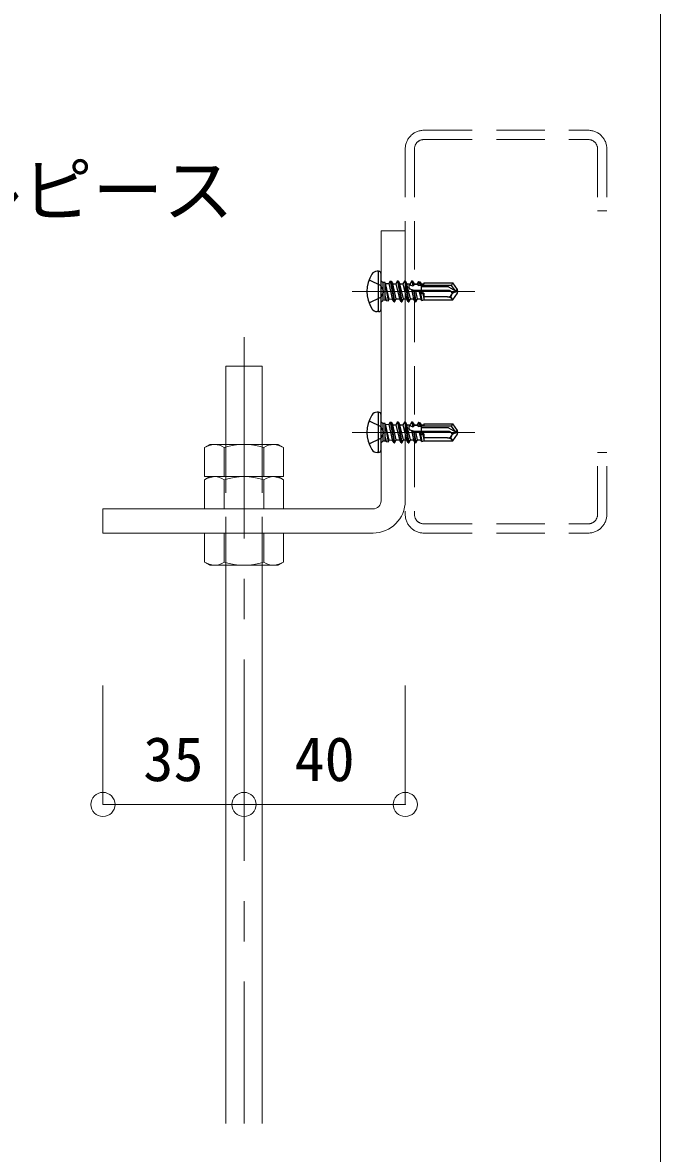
# Model space of a CAD drawing. Units: millimetres on the paper, enlarged 40 times, with parts at other scales. Extents: x -7800 to 7800, y -5387 to 5300.
# Drawn here: x -713 to -80, y -4212 to -3089 of the extents above; entities that cross this region are included whole.
import ezdxf
from ezdxf.enums import TextEntityAlignment as Align

# ---------------------------------------------------------------- set-up
doc = ezdxf.new("R2010")
doc.units = ezdxf.units.MM
doc.header["$LTSCALE"] = 40
doc.header["$PDMODE"] = 32
doc.header["$PDSIZE"] = 24
for name, pattern in [('CHAIN1', [8, 5, -1, 1, -1]), ('DASHED1', [1.8, 1.2, -0.6]), ('DASHED2', [3, 2, -1])]:
    doc.linetypes.add(name, pattern=pattern)
for name, color, linetype, lineweight in [('4-0_中心線', 4, 'CHAIN1', 9), ('4-1_吊り材', 7, 'Continuous', 18), ('4-5_寸法', 4, 'Continuous', 9), ('4-6_文字', 7, 'Continuous', 18), ('4-9_躯体他', 4, 'DASHED1', 9), ('4-B_補強金具・金具・その他', 3, 'DASHED2', 18), ('4-C_ビス・アンカーボルト・強調図形', 2, 'Continuous', 25), ('F-3_野縁', 3, 'Continuous', 18)]:
    doc.layers.add(name, color=color, linetype=linetype, lineweight=lineweight)
doc.styles.add('ＭＳ ゴシック', font='')
doc.styles.get('ＭＳ ゴシック').set_extended_font_data('MS Gothic')

msp = doc.modelspace()

# ---------------------------------------------------------------- linework, layer by layer
at = {"layer": '4-0_中心線'}
for p, q in [((-385.89, -3356.06), (-264.26, -3356.06)), ((-493.15, -3401.62), (-493.15, -4182.37)), ((-385.89, -3496.06), (-264.26, -3496.06))]:
    msp.add_line(p, q, dxfattribs=at)
at = {"layer": '4-1_吊り材'}
for p, q in [((-511.15, -3430.3), (-475.15, -3430.3)), ((-511.15, -3430.3), (-511.15, -3508.06)), ((-475.15, -3430.3), (-475.15, -3508.06)), ((-527.09, -3508.06), (-532.35, -3511.09)), ((-532.35, -3540.06), (-532.35, -3511.09)), ((-512.75, -3540.06), (-512.75, -3511.09)), ((-473.55, -3540.06), (-473.55, -3511.09)), ((-453.95, -3540.06), (-453.95, -3511.09)), ((-532.35, -3540.06), (-453.95, -3540.06)), ((-527.09, -3540.06), (-532.35, -3543.09)), ((-532.35, -3572.06), (-532.35, -3543.09)), ((-512.75, -3572.06), (-512.75, -3543.09)), ((-473.55, -3572.06), (-473.55, -3543.09)), ((-453.95, -3572.06), (-453.95, -3543.09)), ((-532.35, -3572.06), (-453.95, -3572.06)), ((-453.95, -3596.06), (-532.35, -3596.06)), ((-532.35, -3596.06), (-532.35, -3625.02)), ((-512.75, -3596.06), (-512.75, -3625.02)), ((-473.55, -3596.06), (-473.55, -3625.02)), ((-453.95, -3596.06), (-453.95, -3625.02)), ((-459.2, -3628.06), (-453.95, -3625.02)), ((-511.15, -3628.06), (-511.15, -4182.37)), ((-475.15, -3628.06), (-475.15, -4182.37))]:
    msp.add_line(p, q, dxfattribs=at)
at = {"layer": '4-1_吊り材', "linetype": 'DASHED1'}
for p, q in [((-511.15, -3508.06), (-511.15, -3628.06)), ((-475.15, -3508.06), (-475.15, -3628.06))]:
    msp.add_line(p, q, dxfattribs=at)
at = {"layer": '4-1_吊り材'}
for points in [[(-527.09, -3508.06), (-459.2, -3508.06), (-453.95, -3511.09)], [(-527.09, -3540.06), (-459.2, -3540.06), (-453.95, -3543.09)], [(-459.2, -3628.06), (-527.09, -3628.06), (-532.35, -3625.02)]]:
    msp.add_lwpolyline(points, dxfattribs=at)
for centre, radius, start, end in [((-519.54, -3535.14), 27.25, 96.34293, 118.04131), ((-523.21, -3527.56), 19.52, 57.57117, 88.04457), ((-493.15, -3572.92), 64.86, 72.41203, 107.58795), ((-463.08, -3527.56), 19.52, 91.9554, 122.4288), ((-466.76, -3535.14), 27.25, 61.95866, 83.65704), ((-519.54, -3567.14), 27.25, 96.34293, 118.04131), ((-523.21, -3559.56), 19.52, 57.57117, 88.04457), ((-493.15, -3604.92), 64.86, 72.41203, 107.58795), ((-463.08, -3559.56), 19.52, 91.9554, 122.4288), ((-466.76, -3567.14), 27.25, 61.95866, 83.65704), ((-519.54, -3600.97), 27.25, 241.95866, 263.65704), ((-523.21, -3608.55), 19.52, 271.9554, 302.4288), ((-493.15, -3563.19), 64.86, 252.41203, 287.58795), ((-463.08, -3608.55), 19.52, 237.57117, 268.04457), ((-466.76, -3600.97), 27.25, 276.34293, 298.04131)]:
    msp.add_arc(centre, radius, start, end, dxfattribs=at)
at = {"layer": '4-5_寸法'}
for p, q in [((-633.15, -3865.66), (-633.15, -3747.34)), ((-493.15, -3865.66), (-493.15, -3747.34)), ((-333.15, -3865.66), (-333.15, -3747.34)), ((-633.15, -3865.66), (-493.15, -3865.66)), ((-493.15, -3865.66), (-333.15, -3865.66))]:
    msp.add_line(p, q, dxfattribs=at)
at = {"layer": '4-5_寸法', "color": 7}
for p in [(-633.15, -3865.66), (-493.15, -3865.66), (-333.15, -3865.66)]:
    msp.add_point(p, dxfattribs=at)
at = {"layer": '4-9_躯体他'}
for p, q in [((-314.75, -3196.06), (-151.55, -3196.06)), ((-314.75, -3205.26), (-151.55, -3205.26)), ((-333.15, -3214.46), (-333.15, -3577.66)), ((-323.95, -3214.46), (-323.95, -3577.66)), ((-133.15, -3214.46), (-133.15, -3276.06)), ((-133.15, -3577.66), (-133.15, -3516.06)), ((-314.75, -3586.86), (-151.55, -3586.86)), ((-314.75, -3596.06), (-151.55, -3596.06))]:
    msp.add_line(p, q, dxfattribs=at)
for points in [[(-142.35, -3214.46), (-142.35, -3276.06), (-133.15, -3276.06)], [(-142.35, -3577.66), (-142.35, -3516.06), (-133.15, -3516.06)]]:
    msp.add_lwpolyline(points, dxfattribs=at)
for centre, radius, start, end in [((-314.75, -3214.46), 18.4, 90, 180), ((-151.55, -3214.46), 18.4, 0, 90), ((-314.75, -3214.46), 9.2, 90, 180), ((-151.55, -3214.46), 9.2, 0, 90), ((-314.75, -3577.66), 18.4, 180, 270), ((-314.75, -3577.66), 9.2, 180, 270), ((-151.55, -3577.66), 18.4, 270, 0), ((-151.55, -3577.66), 9.2, 270, 0)]:
    msp.add_arc(centre, radius, start, end, dxfattribs=at)
at = {"layer": '4-B_補強金具・金具・その他', "linetype": 'Continuous'}
for p, q in [((-357.15, -3296.06), (-333.15, -3296.06)), ((-357.15, -3564.06), (-357.15, -3296.06)), ((-333.15, -3564.06), (-333.15, -3296.06)), ((-365.15, -3572.06), (-633.15, -3572.06)), ((-633.15, -3572.06), (-633.15, -3596.06)), ((-365.15, -3596.06), (-633.15, -3596.06))]:
    msp.add_line(p, q, dxfattribs=at)
for radius in [8, 32]:
    msp.add_arc((-365.15, -3564.06), radius, 270, 0, dxfattribs=at)
at = {"layer": '4-C_ビス・アンカーボルト・強調図形', "linetype": 'DASHED1'}
for p, q in [((-369.04, -3344.56), (-357.46, -3350.33)), ((-357.15, -3345.56), (-355.56, -3347.14)), ((-348.05, -3346.01), (-349.38, -3348.33)), ((-348.05, -3346.01), (-347.14, -3345.8)), ((-348.05, -3346.01), (-344.26, -3366.56)), ((-347.14, -3345.8), (-345.55, -3348.56)), ((-347.14, -3345.8), (-343.76, -3366.56)), ((-340.73, -3345.56), (-342.47, -3348.56)), ((-340.73, -3345.56), (-340.23, -3345.56)), ((-340.73, -3345.56), (-337.21, -3366.56)), ((-340.23, -3345.56), (-338.5, -3348.56)), ((-340.23, -3345.56), (-336.71, -3366.56)), ((-333.68, -3345.56), (-335.42, -3348.56)), ((-333.68, -3345.56), (-333.18, -3345.56)), ((-333.68, -3345.56), (-333.15, -3348.77)), ((-333.18, -3345.56), (-333.15, -3345.62)), ((-333.18, -3345.56), (-333.15, -3345.79)), ((-354.42, -3356.06), (-357.46, -3350.33)), ((-354.42, -3356.06), (-357.46, -3361.78)), ((-353.15, -3347.21), (-355.56, -3347.14)), ((-355.56, -3347.14), (-355.56, -3364.97)), ((-353.15, -3364.91), (-353.15, -3347.21)), ((-353.15, -3348.49), (-350.25, -3365.59)), ((-352.88, -3348.08), (-349.38, -3348.33)), ((-349.2, -3363.77), (-352.88, -3348.08)), ((-349.38, -3348.33), (-345.99, -3363.56)), ((-345.55, -3348.56), (-342.47, -3348.56)), ((-342.03, -3363.56), (-345.55, -3348.56)), ((-342.47, -3348.56), (-338.94, -3363.56)), ((-338.5, -3348.56), (-335.42, -3348.56)), ((-334.98, -3363.56), (-338.5, -3348.56)), ((-335.42, -3348.56), (-333.15, -3358.22)), ((-369.04, -3367.56), (-357.46, -3361.78)), ((-357.15, -3366.56), (-355.56, -3364.97)), ((-353.15, -3364.91), (-355.56, -3364.97)), ((-353.15, -3360.83), (-352.12, -3365.15)), ((-353.15, -3362.5), (-352.77, -3364.02)), ((-353.15, -3364.05), (-352.77, -3364.02)), ((-352.12, -3365.15), (-352.77, -3364.02)), ((-352.12, -3365.15), (-350.25, -3365.59)), ((-350.25, -3365.59), (-349.2, -3363.77)), ((-349.2, -3363.77), (-346.1, -3363.56)), ((-346.1, -3363.56), (-345.99, -3363.56)), ((-344.26, -3366.56), (-345.99, -3363.56)), ((-344.26, -3366.56), (-343.76, -3366.56)), ((-343.76, -3366.56), (-342.03, -3363.56)), ((-342.03, -3363.56), (-338.94, -3363.56)), ((-337.21, -3366.56), (-338.94, -3363.56)), ((-337.21, -3366.56), (-336.71, -3366.56)), ((-336.71, -3366.56), (-334.98, -3363.56)), ((-334.98, -3363.56), (-333.15, -3363.56)), ((-369.04, -3484.56), (-357.46, -3490.33)), ((-354.42, -3496.06), (-357.46, -3490.33)), ((-357.15, -3485.56), (-355.56, -3487.14)), ((-353.15, -3487.21), (-355.56, -3487.14)), ((-355.56, -3487.14), (-355.56, -3504.97)), ((-353.15, -3504.91), (-353.15, -3487.21)), ((-353.15, -3488.49), (-350.25, -3505.59)), ((-352.88, -3488.08), (-349.38, -3488.33)), ((-349.2, -3503.77), (-352.88, -3488.08)), ((-348.05, -3486.01), (-349.38, -3488.33)), ((-349.38, -3488.33), (-345.99, -3503.56)), ((-348.05, -3486.01), (-347.14, -3485.8)), ((-348.05, -3486.01), (-344.26, -3506.56)), ((-347.14, -3485.8), (-345.55, -3488.56)), ((-347.14, -3485.8), (-343.76, -3506.56)), ((-345.55, -3488.56), (-342.47, -3488.56)), ((-342.03, -3503.56), (-345.55, -3488.56)), ((-340.73, -3485.56), (-342.47, -3488.56)), ((-342.47, -3488.56), (-338.94, -3503.56)), ((-340.73, -3485.56), (-340.23, -3485.56)), ((-340.73, -3485.56), (-337.21, -3506.56)), ((-340.23, -3485.56), (-338.5, -3488.56)), ((-340.23, -3485.56), (-336.71, -3506.56)), ((-338.5, -3488.56), (-335.42, -3488.56)), ((-334.98, -3503.56), (-338.5, -3488.56)), ((-333.68, -3485.56), (-335.42, -3488.56)), ((-335.42, -3488.56), (-333.15, -3498.22)), ((-333.68, -3485.56), (-333.18, -3485.56)), ((-333.68, -3485.56), (-333.15, -3488.77)), ((-333.18, -3485.56), (-333.15, -3485.62)), ((-333.18, -3485.56), (-333.15, -3485.79)), ((-369.04, -3507.56), (-357.46, -3501.78)), ((-354.42, -3496.06), (-357.46, -3501.78)), ((-353.15, -3500.83), (-352.12, -3505.15)), ((-353.15, -3502.5), (-352.77, -3504.02)), ((-350.25, -3505.59), (-349.2, -3503.77)), ((-349.2, -3503.77), (-346.1, -3503.56)), ((-346.1, -3503.56), (-345.99, -3503.56)), ((-344.26, -3506.56), (-345.99, -3503.56)), ((-343.76, -3506.56), (-342.03, -3503.56)), ((-342.03, -3503.56), (-338.94, -3503.56)), ((-337.21, -3506.56), (-338.94, -3503.56)), ((-336.71, -3506.56), (-334.98, -3503.56)), ((-334.98, -3503.56), (-333.15, -3503.56)), ((-357.15, -3506.56), (-355.56, -3504.97)), ((-353.15, -3504.91), (-355.56, -3504.97)), ((-353.15, -3504.05), (-352.77, -3504.02)), ((-352.12, -3505.15), (-352.77, -3504.02)), ((-352.12, -3505.15), (-350.25, -3505.59)), ((-344.26, -3506.56), (-343.76, -3506.56)), ((-337.21, -3506.56), (-336.71, -3506.56))]:
    msp.add_line(p, q, dxfattribs=at)
at = {"layer": '4-C_ビス・アンカーボルト・強調図形'}
for p, q in [((-359.65, -3336.06), (-361.15, -3336.06)), ((-359.65, -3376.06), (-359.65, -3336.06)), ((-357.15, -3373.56), (-357.15, -3338.56)), ((-333.15, -3345.62), (-331.45, -3348.56)), ((-333.15, -3345.79), (-329.66, -3366.56)), ((-326.63, -3345.56), (-328.37, -3348.56)), ((-326.63, -3345.56), (-326.13, -3345.56)), ((-326.63, -3345.56), (-325.79, -3350.59)), ((-326.13, -3345.56), (-324.4, -3348.56)), ((-326.13, -3345.56), (-325.29, -3350.57)), ((-319.88, -3346.07), (-321.32, -3348.56)), ((-319.88, -3346.07), (-318.57, -3346.44)), ((-319.88, -3346.07), (-319.22, -3350.23)), ((-318.57, -3346.44), (-317.35, -3348.56)), ((-318.57, -3346.44), (-317.71, -3350.15)), ((-333.15, -3348.77), (-330.16, -3366.56)), ((-331.45, -3348.56), (-328.37, -3348.56)), ((-327.93, -3363.56), (-331.45, -3348.56)), ((-328.09, -3349.72), (-329.32, -3349.79)), ((-314.65, -3357.66), (-328.61, -3353.89)), ((-328.37, -3348.56), (-328.09, -3349.72)), ((-328.09, -3349.72), (-325.79, -3350.59)), ((-327.01, -3354.32), (-324.89, -3355.93)), ((-327.01, -3354.32), (-324.84, -3363.56)), ((-325.29, -3350.57), (-325.79, -3350.59)), ((-325.29, -3350.57), (-324.18, -3349.5)), ((-324.37, -3356.07), (-324.89, -3355.93)), ((-324.89, -3355.93), (-323.11, -3366.56)), ((-324.4, -3348.56), (-321.32, -3348.56)), ((-324.18, -3349.5), (-324.4, -3348.56)), ((-324.37, -3356.06), (-322.78, -3355.46)), ((-324.37, -3356.06), (-322.61, -3366.56)), ((-289.16, -3355.06), (-324.29, -3355.06)), ((-321.13, -3349.33), (-324.18, -3349.5)), ((-320.88, -3363.56), (-322.78, -3355.46)), ((-321.32, -3348.56), (-321.13, -3349.33)), ((-321.13, -3349.33), (-319.22, -3350.23)), ((-319.48, -3356.35), (-318.03, -3357.78)), ((-319.48, -3356.35), (-317.79, -3363.56)), ((-317.71, -3350.15), (-319.22, -3350.23)), ((-315.78, -3358.39), (-318.03, -3357.78)), ((-318.03, -3357.78), (-316.85, -3365.18)), ((-317.71, -3350.15), (-317.22, -3349.12)), ((-317.22, -3349.12), (-317.35, -3348.56)), ((-317.35, -3348.56), (-314.65, -3348.56)), ((-314.65, -3348.98), (-317.22, -3349.12)), ((-317.15, -3356.99), (-317.15, -3349.11)), ((-290.37, -3351.56), (-317.15, -3351.56)), ((-315.78, -3358.39), (-315.25, -3357.5)), ((-314.65, -3360.08), (-315.25, -3357.5)), ((-314.65, -3347.56), (-285.93, -3347.56)), ((-314.65, -3347.56), (-314.65, -3348.98)), ((-314.65, -3357.66), (-314.65, -3364.56)), ((-290.37, -3351.56), (-283.34, -3355.61)), ((-287.87, -3355.81), (-289.16, -3355.06)), ((-287.24, -3350.06), (-285.93, -3347.56)), ((-281.25, -3354.25), (-285.93, -3347.56)), ((-285.93, -3364.56), (-281.25, -3357.86)), ((-283.05, -3356.55), (-280.85, -3356.06)), ((-280.85, -3356.06), (-281.25, -3354.25)), ((-281.25, -3357.86), (-280.85, -3356.06)), ((-333.15, -3358.22), (-331.89, -3363.56)), ((-333.15, -3363.56), (-331.89, -3363.56)), ((-330.16, -3366.56), (-331.89, -3363.56)), ((-330.16, -3366.56), (-329.66, -3366.56)), ((-329.66, -3366.56), (-327.93, -3363.56)), ((-327.93, -3363.56), (-324.84, -3363.56)), ((-323.11, -3366.56), (-324.84, -3363.56)), ((-323.11, -3366.56), (-322.61, -3366.56)), ((-322.61, -3366.56), (-320.88, -3363.56)), ((-320.88, -3363.56), (-317.79, -3363.56)), ((-316.85, -3365.18), (-317.79, -3363.56)), ((-316.85, -3365.18), (-314.65, -3364.56)), ((-315.78, -3358.39), (-314.65, -3363.24)), ((-291.11, -3361.56), (-314.65, -3361.56)), ((-314.65, -3364.56), (-285.93, -3364.56)), ((-287.34, -3359.59), (-287.1, -3359.25)), ((-287.09, -3363.31), (-285.93, -3364.56)), ((-359.65, -3376.06), (-361.15, -3376.06)), ((-359.65, -3476.06), (-361.15, -3476.06)), ((-359.65, -3516.06), (-359.65, -3476.06)), ((-357.15, -3513.56), (-357.15, -3478.56)), ((-333.15, -3485.62), (-331.45, -3488.56)), ((-333.15, -3485.79), (-329.66, -3506.56)), ((-333.15, -3488.77), (-330.16, -3506.56)), ((-331.45, -3488.56), (-328.37, -3488.56)), ((-327.93, -3503.56), (-331.45, -3488.56)), ((-328.09, -3489.72), (-329.32, -3489.79)), ((-326.63, -3485.56), (-328.37, -3488.56)), ((-328.37, -3488.56), (-328.09, -3489.72)), ((-328.09, -3489.72), (-325.79, -3490.59)), ((-326.63, -3485.56), (-326.13, -3485.56)), ((-326.63, -3485.56), (-325.79, -3490.59)), ((-326.13, -3485.56), (-324.4, -3488.56)), ((-326.13, -3485.56), (-325.29, -3490.57)), ((-325.29, -3490.57), (-325.79, -3490.59)), ((-325.29, -3490.57), (-324.18, -3489.5)), ((-324.4, -3488.56), (-321.32, -3488.56)), ((-324.18, -3489.5), (-324.4, -3488.56)), ((-321.13, -3489.33), (-324.18, -3489.5)), ((-319.88, -3486.07), (-321.32, -3488.56)), ((-321.32, -3488.56), (-321.13, -3489.33)), ((-321.13, -3489.33), (-319.22, -3490.23)), ((-319.88, -3486.07), (-318.57, -3486.44)), ((-319.88, -3486.07), (-319.22, -3490.23)), ((-317.71, -3490.15), (-319.22, -3490.23)), ((-318.57, -3486.44), (-317.35, -3488.56)), ((-318.57, -3486.44), (-317.71, -3490.15)), ((-317.71, -3490.15), (-317.22, -3489.12)), ((-317.22, -3489.12), (-317.35, -3488.56)), ((-317.35, -3488.56), (-314.65, -3488.56)), ((-314.65, -3488.98), (-317.22, -3489.12)), ((-317.15, -3496.99), (-317.15, -3489.11)), ((-290.37, -3491.56), (-317.15, -3491.56)), ((-314.65, -3487.56), (-285.93, -3487.56)), ((-314.65, -3487.56), (-314.65, -3488.98)), ((-290.37, -3491.56), (-283.34, -3495.61)), ((-287.24, -3490.06), (-285.93, -3487.56)), ((-281.25, -3494.25), (-285.93, -3487.56)), ((-333.15, -3498.22), (-331.89, -3503.56)), ((-333.15, -3503.56), (-331.89, -3503.56)), ((-330.16, -3506.56), (-331.89, -3503.56)), ((-329.66, -3506.56), (-327.93, -3503.56)), ((-314.65, -3497.66), (-328.61, -3493.89)), ((-327.93, -3503.56), (-324.84, -3503.56)), ((-327.01, -3494.32), (-324.89, -3495.93)), ((-327.01, -3494.32), (-324.84, -3503.56)), ((-324.37, -3496.07), (-324.89, -3495.93)), ((-324.89, -3495.93), (-323.11, -3506.56)), ((-323.11, -3506.56), (-324.84, -3503.56)), ((-324.37, -3496.06), (-322.78, -3495.46)), ((-324.37, -3496.06), (-322.61, -3506.56)), ((-289.16, -3495.06), (-324.29, -3495.06)), ((-320.88, -3503.56), (-322.78, -3495.46)), ((-322.61, -3506.56), (-320.88, -3503.56)), ((-320.88, -3503.56), (-317.79, -3503.56)), ((-319.48, -3496.35), (-318.03, -3497.78)), ((-319.48, -3496.35), (-317.79, -3503.56)), ((-315.78, -3498.39), (-318.03, -3497.78)), ((-318.03, -3497.78), (-316.85, -3505.18)), ((-316.85, -3505.18), (-317.79, -3503.56)), ((-315.78, -3498.39), (-315.25, -3497.5)), ((-315.78, -3498.39), (-314.65, -3503.24)), ((-314.65, -3500.08), (-315.25, -3497.5)), ((-314.65, -3497.66), (-314.65, -3504.56)), ((-291.11, -3501.56), (-314.65, -3501.56)), ((-287.87, -3495.81), (-289.16, -3495.06)), ((-287.34, -3499.59), (-287.1, -3499.25)), ((-287.09, -3503.31), (-285.93, -3504.56)), ((-285.93, -3504.56), (-281.25, -3497.86)), ((-283.05, -3496.55), (-280.85, -3496.06)), ((-280.85, -3496.06), (-281.25, -3494.25)), ((-281.25, -3497.86), (-280.85, -3496.06)), ((-330.16, -3506.56), (-329.66, -3506.56)), ((-323.11, -3506.56), (-322.61, -3506.56)), ((-316.85, -3505.18), (-314.65, -3504.56)), ((-314.65, -3504.56), (-285.93, -3504.56)), ((-359.65, -3516.06), (-361.15, -3516.06))]:
    msp.add_line(p, q, dxfattribs=at)
for points in [[(-283.34, -3355.61), (-287.24, -3350.06), (-317.15, -3350.06)], [(-281.25, -3354.25), (-283.34, -3355.61), (-280.85, -3356.06)], [(-283.34, -3495.61), (-287.24, -3490.06), (-317.15, -3490.06)], [(-281.25, -3494.25), (-283.34, -3495.61), (-280.85, -3496.06)]]:
    msp.add_lwpolyline(points, dxfattribs=at)
for centre, radius, start, end in [((-338.65, -3356.06), 32.5, 148.10921, 211.89078), ((-361.15, -3342.06), 6, 90, 148.10921), ((-359.65, -3338.56), 2.5, 0, 90), ((-325.9, -3351.31), 3.75, 156.07925, 223.5446), ((-284.51, -3349.99), 6.72, 239.99998, 282.5), ((-289.06, -3357.88), 2.4, 324.99998, 59.99998), ((-281.6, -3363.11), 6.72, 102.5, 145), ((-291.11, -3356.95), 4.61, 270, 324.99998), ((-291.11, -3367.05), 5.49, 42.84566, 90), ((-284.91, -3361.3), 2.97, 145, 222.84566), ((-361.15, -3370.06), 6, 211.89078, 270), ((-359.65, -3373.56), 2.5, 270, 0), ((-338.65, -3496.06), 32.5, 148.10921, 211.89078), ((-361.15, -3482.06), 6, 90, 148.10921), ((-359.65, -3478.56), 2.5, 0, 90), ((-325.9, -3491.31), 3.75, 156.07925, 223.5446), ((-291.11, -3496.95), 4.61, 270, 324.99998), ((-291.11, -3507.05), 5.49, 42.84566, 90), ((-284.91, -3501.3), 2.97, 145, 222.84566), ((-284.51, -3489.99), 6.72, 239.99998, 282.5), ((-289.06, -3497.88), 2.4, 324.99998, 59.99998), ((-281.6, -3503.11), 6.72, 102.5, 145), ((-361.15, -3510.06), 6, 211.89078, 270), ((-359.65, -3513.56), 2.5, 270, 0)]:
    msp.add_arc(centre, radius, start, end, dxfattribs=at)
at = {"layer": 'F-3_野縁'}
msp.add_lwpolyline([(-1930, -2663.02), (-80, -2663.02), (-80, -4500)], dxfattribs=at)

# ---------------------------------------------------------------- texts
at = {"layer": '4-5_寸法', "style": 'ＭＳ ゴシック'}
for s, p in [('35', (-593.15, -3855.66)), ('40', (-443.15, -3855.66))]:
    msp.add_text(s, height=43.99, dxfattribs=at).set_placement(p, align=Align.BOTTOM_LEFT)
at = {"layer": '4-6_文字', "style": 'ＭＳ ゴシック'}
msp.add_text('アングルピース', height=51.32, dxfattribs=at).set_placement((-993.44, -3296.48), align=Align.BOTTOM_LEFT)

doc.saveas('drawing.dxf')
